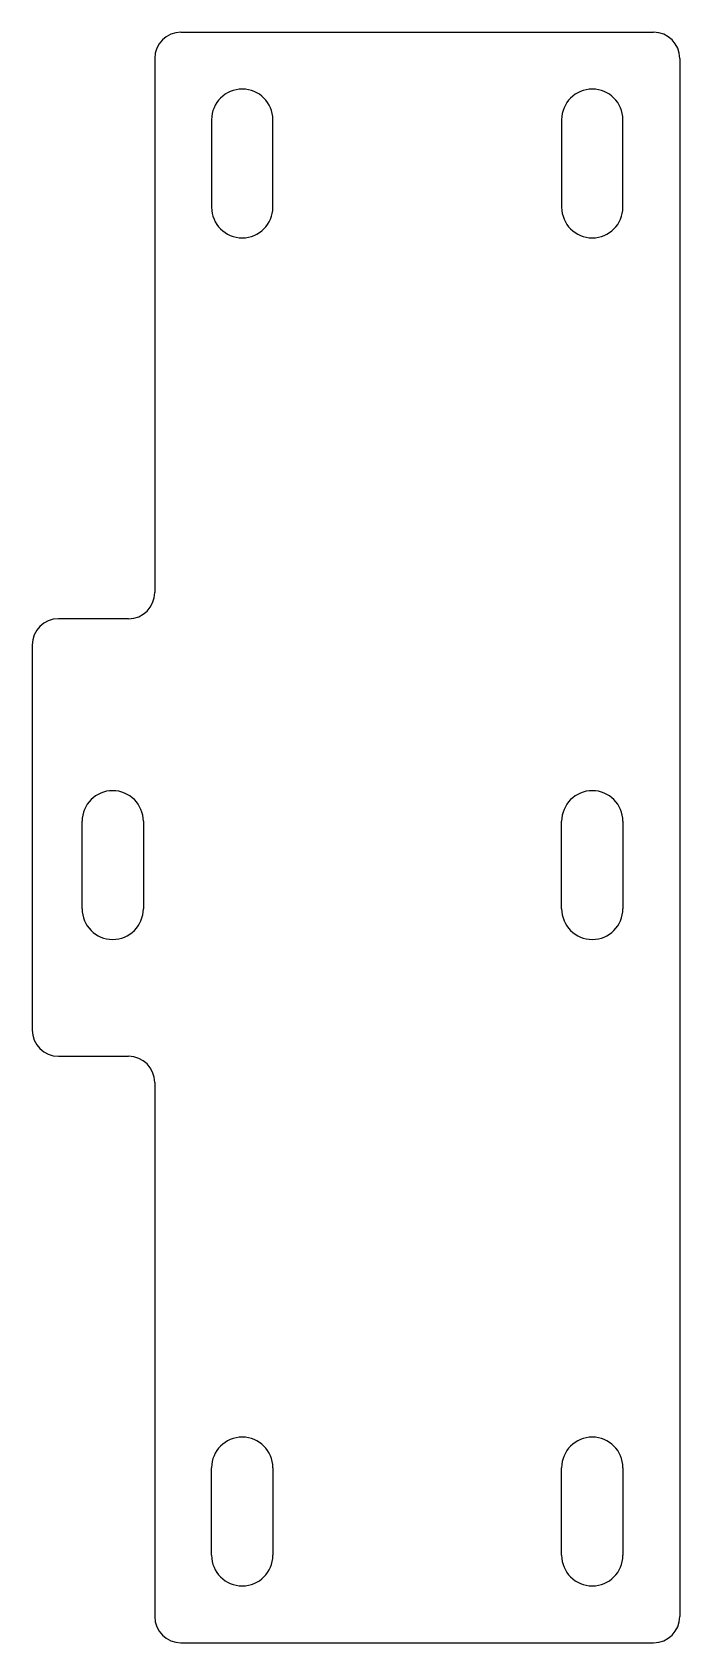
# Model space of a CAD drawing. Header units: millimetres. Extents: x -22 to 15, y -32.3 to 59.7.
import ezdxf

# ---------------------------------------------------------------- set-up
doc = ezdxf.new("R2010")
doc.units = ezdxf.units.MM

msp = doc.modelspace()

# ---------------------------------------------------------------- linework, layer by layer
at = {"color": 7, "linetype": 'Continuous', "lineweight": 25}
for p, q in [((-13.5, 59.725), (13.5, 59.725)), ((-15, 58.225), (-15, 27.712)), ((15, 58.225), (15, -30.8)), ((-11.75, 54.725), (-11.75, 49.725)), ((-8.25, 49.725), (-8.25, 54.725)), ((8.25, 54.725), (8.25, 49.725)), ((11.75, 49.725), (11.75, 54.725)), ((-16.5, 26.212), (-20.5, 26.212)), ((-22, 24.712), (-22, 2.712)), ((-19.15, 9.637), (-19.15, 14.637)), ((-15.65, 14.637), (-15.65, 9.637)), ((8.25, 9.637), (8.25, 14.637)), ((11.75, 14.637), (11.75, 9.637)), ((-20.5, 1.212), (-16.5, 1.212)), ((-15, -0.288), (-15, -30.8)), ((-11.75, -27.3), (-11.75, -22.3)), ((-8.25, -22.3), (-8.25, -27.3)), ((8.25, -27.3), (8.25, -22.3)), ((11.75, -22.3), (11.75, -27.3)), ((-13.5, -32.3), (13.5, -32.3))]:
    msp.add_line(p, q, dxfattribs=at)
for centre, radius, start, end in [((-13.5, 58.225), 1.5, 90, 180), ((13.5, 58.225), 1.5, 0, 90), ((-10, 54.725), 1.75, 0, 180), ((10, 54.725), 1.75, 0, 180), ((-10, 49.725), 1.75, 180, 0), ((10, 49.725), 1.75, 180, 0), ((-16.5, 27.712), 1.5, 270, 0), ((-20.5, 24.712), 1.5, 90, 180), ((-17.4, 14.637), 1.75, 0, 180), ((10, 14.637), 1.75, 0, 180), ((-17.4, 9.637), 1.75, 180, 0), ((10, 9.637), 1.75, 180, 0), ((-20.5, 2.712), 1.5, 180, 270), ((-16.5, -0.288), 1.5, 0, 90), ((-10, -22.3), 1.75, 0, 180), ((10, -22.3), 1.75, 0, 180), ((-10, -27.3), 1.75, 180, 0), ((10, -27.3), 1.75, 180, 0), ((-13.5, -30.8), 1.5, 180, 270), ((13.5, -30.8), 1.5, 270, 0)]:
    msp.add_arc(centre, radius, start, end, dxfattribs=at)

doc.saveas('drawing.dxf')
